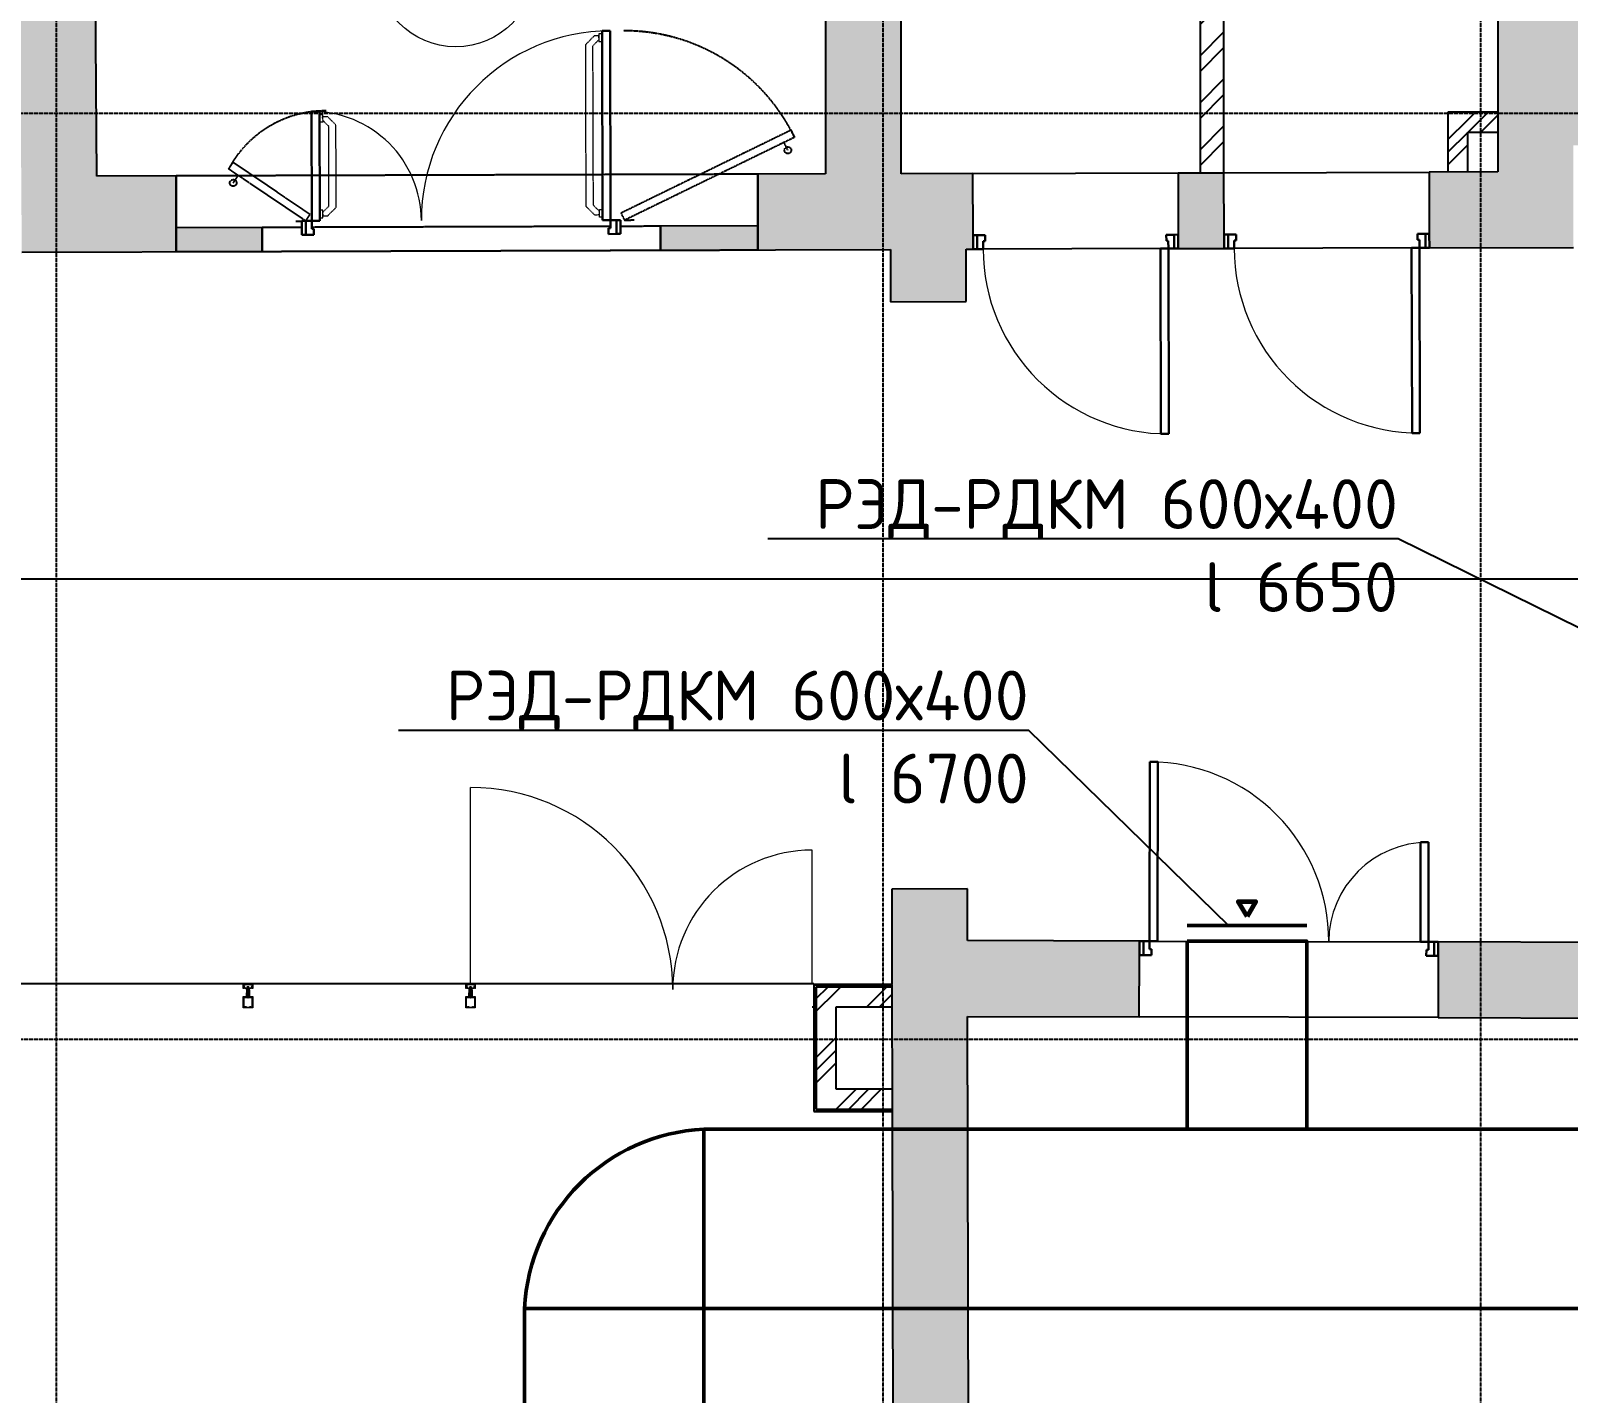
# Model space of a CAD drawing. Header units: millimetres. Extents: x -99936 to 523262, y -63190 to 327013.
# Drawn here: x 3430 to 11149, y 6829 to 13670 of the extents above; entities that cross this region are included whole.
import ezdxf
from ezdxf import colors
from ezdxf.entities.mleader import LeaderData, LeaderLine
from ezdxf.math import Vec2, Vec3

# ---------------------------------------------------------------- set-up
doc = ezdxf.new("R2010")
doc.units = ezdxf.units.MM
for name, pattern in [('ADSK_Линия сетки', [25, 20, -2.5, 0, -2.5]), ('ADSK_Сверху', [4.5, 3, -1.5]), ('ADSK_Снесено', [4.5, 3, -1.5]), ('ADSK_Штриховая_ш2 п1', [3, 2, -1])]:
    doc.linetypes.add(name, pattern=pattern)
for name, color, linetype, lineweight in [('Витраж', 251, 'Continuous', 18), ('Вытяжка', 5, 'Continuous', 60), ('Двери', 251, 'Continuous', 18), ('ДУ', 5, 'Continuous', 50), ('Марки помещений', 7, 'Continuous', 20), ('Узлы', 7, 'Continuous', 18)]:
    doc.layers.add(name, color=color, linetype=linetype, lineweight=lineweight)
for name, color, linetype, lineweight, true_color in [('Линии', 7, 'Continuous', 9, 0x00a600), ('Стены внутренние', 5, 'Continuous', 18, 0x0000ff), ('Стены наружные', 1, 'ADSK_Снесено', 18, 0xff0000)]:
    doc.layers.add(name, color=color, linetype=linetype, lineweight=lineweight, true_color=true_color)
doc.layers.get('Витраж').off()
doc.styles.add('ISOCPEUR', font='isocpeur.ttf', dxfattribs={"height": 250})
pattern_1 = [(45, (0, 0), (-179.605, 179.605), []), (45, (63.5, 0), (0, 359.2102), []), (45, (-63.5, 0), (0, 359.2102), [])]

# ---------------------------------------------------------------- blocks, each defined once
blk = doc.blocks.new('Прямоугольный импост - 48х116-1503859-01 План 1-го этажа маркировочный')
at = {"layer": 'Узлы', "color": 5, "true_color": 0x0000ff}
for p, q in [((-24, 76.5), (-24, 20.5)), ((24, 76.5), (-24, 76.5)), ((-24, 20.5), (-18.1, 20.5)), ((-21.5, 23), (-21.5, 74)), ((-21.5, 74), (-16.6, 74)), ((-21, 23), (-21.5, 23)), ((-21, 26.1), (-21, 23)), ((-4.1, 26.8), (-20.2, 26.8)), ((-17.2, 24.3), (-15.8, 24.3)), ((-15.1, 72.4), (-15.1, 70.9)), ((-15.1, 70.9), (-9.2, 70.9)), ((-15, 20.5), (-11.8, 20.5)), ((-11, 21.3), (-11, 23.5)), ((-10.5, 24.3), (-10.5, 22.4)), ((-10.2, 24.3), (-5.9, 24.3)), ((-9.7, 21.7), (-8, 21.7)), ((-9.2, 70.9), (-9.2, 72.4)), ((-8, 21.7), (-8, 2.5)), ((-8, -14.1), (-8, 0)), ((-7.7, 2.2), (-6.7, 2.2)), ((-6.7, 0.3), (-7.7, 0.3)), ((-7.6, 74), (7.6, 74)), ((-6.4, 2), (-6.4, 0.6)), ((-5.4, 5.1), (-5.4, 22.8)), ((-3.5, 5.1), (-5.4, 5.1)), ((-5.1, 23.5), (-5.1, 21.3)), ((-4.3, 20.5), (-0.8, 20.5)), ((-2.6, 23.8), (-2.6, 25.3)), ((2.6, 23.8), (-2.6, 23.8)), ((-2.5, -1.3), (-1.1, 4.3)), ((-0.8, 20.5), (0, 21.3)), ((0, 21.3), (0.8, 20.5)), ((0.8, 20.5), (4.3, 20.5)), ((1.1, 4.3), (2.5, -1.3)), ((2.6, 25.3), (2.6, 23.8)), ((5.4, 5.1), (3.5, 5.1)), ((20.2, 26.8), (4.1, 26.8)), ((5.1, 21.3), (5.1, 23.5)), ((5.4, 22.8), (5.4, 5.1)), ((5.9, 24.3), (10.2, 24.3)), ((6.4, 0.6), (6.4, 2)), ((6.7, 2.2), (7.7, 2.2)), ((7.7, 0.3), (6.7, 0.3)), ((8, 2.5), (8, 21.7)), ((8, 21.7), (9.7, 21.7)), ((8, -14.1), (8, 0)), ((9.2, 72.4), (9.2, 70.9)), ((9.2, 70.9), (15.1, 70.9)), ((10.5, 22.4), (10.5, 24.3)), ((11, 23.5), (11, 21.3)), ((11.8, 20.5), (15, 20.5)), ((15.1, 70.9), (15.1, 72.4)), ((15.8, 24.3), (17.2, 24.3)), ((16.6, 74), (21.5, 74)), ((18.1, 20.5), (24, 20.5)), ((21, 23), (21, 26.1)), ((21.5, 23), (21, 23)), ((21.5, 74), (21.5, 23)), ((24, 20.5), (24, 76.5)), ((-24, -20), (-24, -24.7)), ((-24, -27.3), (-24, -39.5)), ((-24, -39.5), (24, -39.5)), ((-21.4, -19.5), (-23.5, -19.5)), ((-23.2, -25.5), (-22.2, -25.5)), ((-22.7, -38.2), (-22.7, -27.8)), ((-22.7, -27.8), (-22, -27.8)), ((-7.4, -38.2), (-22.7, -38.2)), ((-22, -25.7), (-22.5, -25.7)), ((-21.8, -28), (-19.1, -32.6)), ((-18.3, -23.3), (-20.5, -23.3)), ((-18.9, -28.9), (-18.9, -25.5)), ((-18.9, -25.5), (-16, -25.5)), ((-17.4, -31.6), (-18.9, -28.9)), ((-5.7, -19.5), (-17.4, -19.5)), ((-14.5, -24), (-14.5, -22)), ((-14.5, -22), (-8.3, -22)), ((-8.3, -22), (-7.6, -22.7)), ((-6.9, -14.1), (-8, -14.1)), ((-0.4, -22.7), (-7.6, -22.7)), ((0, -38), (-7.4, -38.2)), ((-6.9, -14.1), (-6.6, -14.5)), ((-6.6, -14.5), (-6.2, -14.1)), ((-6.2, -14.1), (-4.3, -14.1)), ((-5.3, -19.1), (-5.7, -19.5)), ((-5, -19.5), (-5.3, -19.1)), ((5, -19.5), (-5, -19.5)), ((-2.4, -0.9), (-4.9, -3.8)), ((-4.9, -3.8), (-4.9, -14.1)), ((-4.9, -3.8), (4.9, -3.8)), ((-4.3, -14.1), (-3.9, -14.5)), ((-3.9, -14.5), (-3.6, -14.1)), ((-3.6, -14.1), (-2.5, -14.1)), ((-2.5, -14.1), (-2.5, -1.1)), ((2.4, -0.9), (-2.4, -0.9)), ((-0.4, -22.7), (0, -22.3)), ((0, -22.3), (0.4, -22.7)), ((15.9, -38.2), (0, -38)), ((7.6, -22.7), (0.4, -22.7)), ((4.9, -3.8), (2.4, -0.9)), ((2.5, -1.3), (2.5, -14.1)), ((2.5, -14.1), (3.6, -14.1)), ((3.6, -14.1), (3.9, -14.5)), ((3.9, -14.5), (4.3, -14.1)), ((4.3, -14.1), (6.2, -14.1)), ((4.9, -3.8), (4.9, -14.1)), ((5.3, -19.1), (5, -19.5)), ((5.7, -19.5), (5.3, -19.1)), ((17.4, -19.5), (5.7, -19.5)), ((6.2, -14.1), (6.6, -14.5)), ((6.6, -14.5), (6.9, -14.1)), ((8, -14.1), (6.9, -14.1)), ((7.6, -22.7), (8.3, -22)), ((8.3, -22), (14.5, -22)), ((14.5, -22), (14.5, -24)), ((22.7, -38.2), (15.9, -38.2)), ((16, -25.5), (18.9, -25.5)), ((17, -22), (17, -21.8)), ((18.9, -28.9), (17.4, -31.6)), ((20.5, -23.3), (18.3, -23.3)), ((18.9, -25.5), (18.9, -28.9)), ((19.1, -32.6), (21.8, -28)), ((23.5, -19.5), (21.4, -19.5)), ((21.8, -21.8), (21.8, -22)), ((22.5, -25.7), (22, -25.7)), ((22, -27.8), (22.7, -27.8)), ((22.2, -25.5), (23.2, -25.5)), ((22.7, -27.8), (22.7, -38.2)), ((24, -24.7), (24, -20)), ((24, -39.5), (24, -27.3))]:
    blk.add_line(p, q, dxfattribs=at)
at = {"layer": 'Узлы', "color": 5, "lineweight": 9, "true_color": 0x0000ff}
for p, q in [((0, 28.9), (-2.4, 26.5)), ((-2.4, 26.5), (-2.4, -0.9)), ((2.4, 26.5), (0, 28.9)), ((2.4, -0.9), (2.4, 26.5)), ((-8, -19.5), (-8, -14.1)), ((-6.3, -23.7), (-6.3, -22.7)), ((6.4, -23.7), (-6.3, -23.7)), ((-5.2, -27.2), (-5.2, -23.7)), ((-5.1, -27.3), (5.1, -27.3)), ((3.9, -28.1), (-3.9, -28.1)), ((-2.6, -27.2), (-2.6, -23.7)), ((-2.5, -14.1), (-2.5, -19.5)), ((2.5, -14.1), (2.5, -19.5)), ((2.6, -27.2), (2.6, -23.7)), ((5.2, -27.2), (5.2, -23.7)), ((6.4, -22.7), (6.4, -23.7)), ((8, -14.1), (8, -19.5))]:
    blk.add_line(p, q, dxfattribs=at)
at = {"layer": 'Узлы', "color": 5, "true_color": 0x0000ff}
for centre, radius, start, end in [((-20.2, 26.1), 0.762, 90, 180), ((-17.2, 23), 1.27, 90, 180), ((-16.2, 22.8), 2.29, 180, 225.18969), ((-18.1, 20.9), 0.381, 270, 45.18969), ((-16.6, 72.4), 1.52, 0, 90), ((-15.8, 23), 1.27, 0, 90), ((-15, 20.9), 0.381, 134.81031, 270), ((-16.9, 22.8), 2.29, 314.81031, 0), ((-11.8, 21.3), 0.762, 270, 0), ((-10.2, 23.5), 0.762, 90, 180), ((-9.7, 22.4), 0.762, 180, 270), ((-7.6, 72.4), 1.52, 90, 180), ((-7.7, 2.5), 0.254, 180, 270), ((-7.7, 0), 0.254, 90, 180), ((-6.9, 22.8), 1.52, 360, 90), ((-6.7, 2), 0.254, 360, 90), ((-6.7, 0.6), 0.254, 270, 360), ((-5.9, 23.5), 0.762, 0, 90), ((-4.3, 21.3), 0.762, 180, 270), ((-4.1, 25.3), 1.52, 360, 90), ((0, 4), 3.63, 17.50636, 162.49364), ((0, 4), 1.09, 15, 165), ((4.1, 25.3), 1.52, 90, 180), ((4.3, 21.3), 0.762, 270, 0), ((5.9, 23.5), 0.762, 90, 180), ((6.9, 22.8), 1.52, 90, 180), ((6.7, 2), 0.254, 90, 180), ((6.7, 0.6), 0.254, 180, 270), ((7.6, 72.4), 1.52, 0, 90), ((7.7, 2.5), 0.254, 270, 0), ((7.7, 0), 0.254, 0, 90), ((9.7, 22.4), 0.762, 270, 0), ((10.2, 23.5), 0.762, 0, 90), ((11.8, 21.3), 0.762, 180, 270), ((15.8, 23), 1.27, 90, 180), ((16.9, 22.8), 2.29, 180, 225.18969), ((15, 20.9), 0.381, 270, 45.18969), ((16.6, 72.4), 1.52, 90, 180), ((17.2, 23), 1.27, 0, 90), ((18.1, 20.9), 0.381, 134.81031, 270), ((16.2, 22.8), 2.29, 314.81031, 0), ((20.2, 26.1), 0.762, 0, 90), ((-23.5, -20), 0.508, 90, 180), ((-23.2, -24.7), 0.762, 180, 270), ((-22.5, -27.3), 1.52, 90, 180), ((-22.2, -26.8), 1.27, 288.66292, 90), ((-22, -26.8), 1.02, 270, 90), ((-19.5, -21.8), 2.29, 134.81031, 180), ((-20.5, -22), 1.27, 180, 270), ((-21.4, -19.9), 0.381, 314.81031, 90), ((-18.3, -32.1), 1.02, 210, 30), ((-18.3, -22), 1.27, 270, 0), ((-17.4, -19.9), 0.381, 90, 225.18969), ((-19.3, -21.8), 2.29, 0, 45.18969), ((-16, -24), 1.52, 270, 0), ((16, -24), 1.52, 180, 270), ((19.3, -21.8), 2.29, 134.81031, 180), ((18.3, -22), 1.27, 180, 270), ((18.3, -32.1), 1.02, 150, 330), ((17.4, -19.9), 0.381, 314.81031, 90), ((20.5, -22), 1.27, 270, 0), ((21.4, -19.9), 0.381, 90, 225.18969), ((22.2, -26.8), 1.27, 90, 251.33708), ((22, -26.8), 1.02, 90, 270), ((19.5, -21.8), 2.29, 0, 45.18969), ((22.5, -27.3), 1.52, 360, 90), ((23.2, -24.7), 0.762, 270, 0), ((23.5, -20), 0.508, 0, 90)]:
    blk.add_arc(centre, radius, start, end, dxfattribs=at)
at = {"layer": 'Узлы', "color": 5, "lineweight": 9, "true_color": 0x0000ff}
for centre, radius, start, end in [((-3.9, -26.7), 1.38, 200.94158, 339.07318), ((0, -23.9), 4.19, 234.28733, 305.71267), ((3.9, -26.7), 1.38, 200.94158, 339.07318)]:
    blk.add_arc(centre, radius, start, end, dxfattribs=at)
blk = doc.blocks.new('AC_Дверь_Двупольная - Д-33л 1500х2200h 2-2310052-01 План 1-го этажа маркировочный')
at = {"layer": 'Двери', "linetype": 'ADSK_Сверху', "lineweight": 9}
for p, q in [((670.3, 940.5), (627.5, 897.7)), ((694, 940.5), (670.3, 940.5)), ((710, 951), (694, 951)), ((694, 951), (694, 912.5)), ((694, 931.8), (694, 940.5)), ((627.5, 84.4), (627.5, 897.7)), ((694, 921.7), (663.9, 891.6)), ((663.9, 90.4), (663.9, 891.6)), ((694, 912.5), (710, 912.5)), ((-710, 551), (-694, 551)), ((-694, 551), (-694, 512.5)), ((-694, 531.8), (-694, 540.5)), ((-694, 540.5), (-670.3, 540.5)), ((-670.3, 540.5), (-627.5, 497.7)), ((-694, 512.5), (-710, 512.5)), ((-694, 521.7), (-663.9, 491.6)), ((-663.9, 90.4), (-663.9, 491.6)), ((-627.5, 84.4), (-627.5, 497.7)), ((-694, 60.3), (-663.9, 90.4)), ((-670.3, 41.6), (-627.5, 84.4)), ((670.3, 41.6), (627.5, 84.4)), ((694, 60.3), (663.9, 90.4)), ((-694, 69.5), (-710, 69.5)), ((-710, 31), (-694, 31)), ((-694, 31), (-694, 69.5)), ((-694, 50.3), (-694, 41.6)), ((-694, 41.6), (-670.3, 41.6)), ((694, 41.6), (670.3, 41.6)), ((694, 31), (694, 69.5)), ((694, 69.5), (710, 69.5)), ((710, 31), (694, 31))]:
    blk.add_line(p, q, dxfattribs=at)
at = {"layer": 'Двери', "lineweight": 30}
for p, q in [((750, 966), (710, 966)), ((710, 966), (710, 16)), ((750, 16), (750, 966)), ((-750, 566), (-710, 566)), ((-750, 16), (-750, 566)), ((-710, 566), (-710, 16)), ((-800, 16), (-780, 16)), ((-800, -54), (-800, 16)), ((-780, 16), (-750, 16)), ((-780, -54), (-780, 16)), ((-780, 16), (-780, -54)), ((-710, 16), (-750, 16)), ((-750, 16), (-750, -24)), ((710, 16), (750, 16)), ((780, 16), (750, 16)), ((750, 16), (750, -24)), ((780, -54), (780, 16)), ((800, 16), (780, 16)), ((780, 16), (780, -54)), ((800, -54), (800, 16)), ((-780, -54), (-800, -54)), ((-740, -54), (-780, -54)), ((-750, -24), (-740, -24)), ((-740, -24), (-740, -54)), ((750, -24), (740, -24)), ((740, -24), (740, -54)), ((740, -54), (780, -54)), ((780, -54), (800, -54))]:
    blk.add_line(p, q, dxfattribs=at)
at = {"layer": 'Двери'}
for centre, radius, start, end in [((750, 16), 950, 90, 180), ((-750, 16), 550, 360, 90)]:
    blk.add_arc(centre, radius, start, end, dxfattribs=at)
blk = doc.blocks.new('AC_Дверь_Однопольная - Д-18п 1030х2200h-1983138-01 План 1-го этажа маркировочный')
at = {"layer": 'Двери', "lineweight": 30}
for p, q in [((-465, 1120), (-425, 1120)), ((-465, 190), (-465, 1120)), ((-425, 1120), (-425, 190)), ((-515, 190), (-495, 190)), ((-515, 120), (-515, 190)), ((-495, 190), (-465, 190)), ((-495, 120), (-495, 190)), ((-495, 190), (-495, 120)), ((-425, 190), (-465, 190)), ((-465, 190), (-465, 150)), ((465, 190), (495, 190)), ((465, 150), (465, 190)), ((495, 190), (495, 120)), ((495, 190), (515, 190)), ((495, 120), (495, 190)), ((515, 190), (515, 120)), ((-495, 120), (-515, 120)), ((-455, 120), (-495, 120)), ((-465, 150), (-455, 150)), ((-455, 150), (-455, 120)), ((455, 150), (465, 150)), ((455, 120), (455, 150)), ((495, 120), (455, 120)), ((515, 120), (495, 120))]:
    blk.add_line(p, q, dxfattribs=at)
at = {"layer": 'Двери'}
blk.add_arc((-465, 190), 930, 0, 90, dxfattribs=at)
blk = doc.blocks.new('AC_Дверь_Однопольная - Д-19п 1030х2200h-1983139-01 План 1-го этажа маркировочный')
at = {"layer": 'Двери', "lineweight": 30}
for p, q in [((-465, 1120), (-425, 1120)), ((-465, 190), (-465, 1120)), ((-425, 1120), (-425, 190)), ((-515, 190), (-495, 190)), ((-515, 120), (-515, 190)), ((-495, 190), (-465, 190)), ((-495, 120), (-495, 190)), ((-495, 190), (-495, 120)), ((-425, 190), (-465, 190)), ((-465, 190), (-465, 150)), ((465, 190), (495, 190)), ((465, 150), (465, 190)), ((495, 190), (495, 120)), ((495, 190), (515, 190)), ((495, 120), (495, 190)), ((515, 190), (515, 120)), ((-495, 120), (-515, 120)), ((-455, 120), (-495, 120)), ((-465, 150), (-455, 150)), ((-455, 150), (-455, 120)), ((455, 150), (465, 150)), ((455, 120), (455, 150)), ((495, 120), (455, 120)), ((515, 120), (495, 120))]:
    blk.add_line(p, q, dxfattribs=at)
at = {"layer": 'Двери'}
blk.add_arc((-465, 190), 930, 0, 90, dxfattribs=at)
blk = doc.blocks.new('AC_Дверь_Двупольная - Д-20п 1500х2200h-2039721-01 План 1-го этажа маркировочный')
at = {"layer": 'Двери', "lineweight": 30}
for p, q in [((-700, 1090), (-660, 1090)), ((-700, 190), (-700, 1090)), ((-660, 1090), (-660, 190)), ((700, 690), (660, 690)), ((660, 690), (660, 190)), ((700, 190), (700, 690)), ((-750, 190), (-730, 190)), ((-750, 120), (-750, 190)), ((-730, 190), (-700, 190)), ((-730, 120), (-730, 190)), ((-730, 190), (-730, 120)), ((-660, 190), (-700, 190)), ((-700, 190), (-700, 150)), ((660, 190), (700, 190)), ((730, 190), (700, 190)), ((700, 190), (700, 150)), ((730, 120), (730, 190)), ((750, 190), (730, 190)), ((730, 190), (730, 120)), ((750, 120), (750, 190)), ((-730, 120), (-750, 120)), ((-690, 120), (-730, 120)), ((-700, 150), (-690, 150)), ((-690, 150), (-690, 120)), ((700, 150), (690, 150)), ((690, 150), (690, 120)), ((690, 120), (730, 120)), ((730, 120), (750, 120))]:
    blk.add_line(p, q, dxfattribs=at)
at = {"layer": 'Двери'}
for centre, radius, start, end in [((-700, 190), 900, 360, 90), ((700, 190), 500, 90, 180)]:
    blk.add_arc(centre, radius, start, end, dxfattribs=at)
blk = doc.blocks.new('Дверь-Витраж-Двойная-Витрина - Дв-3-1857483-01 План 1-го этажа маркировочный')
for p, q in [((-857.40625, 40), (-857.40625, 1030.3625)), ((857.40625, 40), (857.40625, 715.55))]:
    blk.add_line(p, q)
for centre, radius, start, end in [((-857.40625, 15.55), 1014.8125, 0, 90), ((857.40625, 15.55), 700, 90, 180)]:
    blk.add_arc(centre, radius, start, end)
blk = doc.blocks.new('ADSK_Марка_Помещение_ОдноЗначение - Номер-247393-01 План 1-го этажа маркировочный')
at = {"layer": 'Марки помещений'}
blk.add_circle((0, 0), 4, dxfattribs=at)
blk = doc.blocks.new('*U2493')
for p, q in [((0, 150), (0, -150)), ((0, 0), (0, 50))]:
    blk.add_line(p, q)
at = {"layer": 'Вытяжка'}
blk.add_lwpolyline([(45.4, 0), (121.8, -44.1), (121.8, 44.1)], close=True, dxfattribs=at)
blk = doc.blocks.new('*U2513')
for p, q in [((0, 300), (0, -300)), ((0, 0), (0, 50))]:
    blk.add_line(p, q)
at = {"layer": 'Вытяжка'}
blk.add_lwpolyline([(45.4, 0), (121.8, -44.1), (121.8, 44.1)], close=True, dxfattribs=at)

msp = doc.modelspace()

# ---------------------------------------------------------------- hatches: boundary and pattern name
at = {"layer": 'Стены внутренние', "lineweight": 25, "true_color": 0x636466}
for points in [[(3385.31, 12558.314), (3765.311, 12559.471), (3710.121, 20408.632), (3433.499, 20408.632), (3433.499, 20410.991), (3330.095, 20410.991), (3385.302, 12559.471)], [(7420.808, 12950.599), (7800.808, 12951.756), (7800.808, 20408.632), (7420.808, 20408.632), (7420.808, 13150.125)], [(11079.618, 13095.083), (11305.236, 13095.083), (11305.236, 20408.632), (10795.236, 20408.632), (10795.236, 13095.083)], [(10795.236, 12580.869), (11175.236, 12582.026), (11175.236, 13095.083), (10795.236, 13093.989), (10795.236, 12682.026)], [(3765.311, 12559.471), (4161.15, 12560.676), (4159.994, 12940.674), (3762.639, 12939.464), (3764.341, 12697.513)], [(7746.729, 12309.294), (8126.728, 12310.04), (8126.213, 12572.745), (7746.215, 12571.588)], [(7765.588, 2696.105), (8145.587, 2696.851), (8132.513, 9361.248), (7752.514, 9360.502), (7765.494, 2744.002)]]:
    msp.add_hatch(color=251, dxfattribs=at).paths.add_polyline_path(points)
h = msp.add_hatch(dxfattribs=at)
h.set_pattern_fill('FP_2', color=251, style=0, pattern_type=2)
h.set_pattern_definition([(45, (0, 0), (-117.8655, 117.8655), []), (45, (78.58, 0), (-117.8655, 117.8655), [])])
h.paths.add_polyline_path([(9300.808, 12956.322), (9420.808, 12956.687), (9420.808, 15388.589), (9300.808, 15388.589), (9300.808, 12956.687)])
h = msp.add_hatch(dxfattribs=at)
h.set_pattern_fill('FP_3', color=251, style=0, pattern_type=2)
h.set_pattern_definition(pattern_1)
h.paths.add_polyline_path([(10545.236, 12960.11), (10645.236, 12960.871), (10645.236, 13260.871), (10545.236, 13260.871), (10545.236, 12960.871)])
h = msp.add_hatch(dxfattribs=at)
h.set_pattern_fill('FP_3', color=251, style=0, pattern_type=2)
h.set_pattern_definition(pattern_1)
h.paths.add_polyline_path([(10795.236, 13160.871), (10795.236, 13260.871), (10645.236, 13260.871), (10645.236, 13160.871)])
h = msp.add_hatch(color=251, dxfattribs=at)
h.paths.add_polyline_path([(7081.233, 12569.564), (8161.569, 12572.852), (8160.413, 12952.851), (7080.076, 12949.562), (7080.843, 12697.513)])
h.paths.add_polyline_path([(9191.565, 12575.988), (9421.969, 12576.689), (9420.808, 12956.687), (9190.408, 12955.986), (9191.352, 12645.987)])
h.paths.add_polyline_path([(10451.964, 12579.824), (10795.236, 12580.869), (10795.236, 12960.871), (10450.808, 12959.822), (10451.961, 12580.869)])
h = msp.add_hatch(color=251, dxfattribs=at)
h.paths.add_polyline_path([(4161.15, 12560.676), (4592.058, 12561.987), (4591.692, 12681.987), (4160.785, 12680.675), (4161.146, 12561.987)])
h.paths.add_polyline_path([(6592.048, 12568.075), (7081.233, 12569.564), (7080.076, 12689.561), (6591.683, 12688.074)])
h = msp.add_hatch(color=251, dxfattribs=at)
h.paths.add_polyline_path([(18184.629, 8694.694), (18184.629, 9074.695), (15803.345, 9080.989), (15803.345, 8700.988), (17379.644, 8696.821)])
h.paths.add_polyline_path([(14302.346, 8704.956), (14303.165, 9084.954), (10496.846, 9095.016), (10495.841, 8715.017), (11263.274, 8712.989)])
h.paths.add_polyline_path([(8995.847, 8718.982), (8995.847, 9098.984), (8133.023, 9101.264), (8133.769, 8721.261), (8145.587, 8721.23)])
h = msp.add_hatch(dxfattribs=at)
h.set_pattern_fill('FP_3', color=251, style=0, pattern_type=2)
h.set_pattern_definition(pattern_1)
h.paths.add_polyline_path([(7373.378, 8355.385), (7473.378, 8355.385), (7473.378, 8868.396), (7373.378, 8868.396), (7373.378, 8774.369)])
h = msp.add_hatch(dxfattribs=at)
h.set_pattern_fill('FP_3', color=251, style=0, pattern_type=2)
h.set_pattern_definition(pattern_1)
h.paths.add_polyline_path([(7735.416, 8768.396), (7753.676, 8768.396), (7752.514, 8868.396), (7473.378, 8868.396), (7473.378, 8768.396)])
h = msp.add_hatch(dxfattribs=at)
h.set_pattern_fill('FP_3', color=251, style=0, pattern_type=2)
h.set_pattern_definition(pattern_1)
h.paths.add_polyline_path([(7752.514, 8255.385), (7754.682, 8255.385), (7754.486, 8355.385), (7373.378, 8355.385), (7373.378, 8255.385), (7735.416, 8255.385)])

# ---------------------------------------------------------------- linework, layer by layer
at = {"linetype": 'ADSK_Линия сетки', "lineweight": 25}
for p, q in [((3559.91, -4984.787), (3559.91, 44421.852)), ((7709.91, -4984.787), (7709.91, 21668.801)), ((10709.91, -4984.787), (10709.91, 21668.801)), ((-11086.225, 13256.788), (57141.718, 13256.788)), ((-11086.225, 8606.788), (57141.718, 8606.788))]:
    msp.add_line(p, q, dxfattribs=at)
at = {"color": 251, "lineweight": 25, "true_color": 0x636466}
msp.add_lwpolyline([(771.126, 10918.396), (46719.852, 10918.396), (46719.852, 20904.566), (46033.212, 20934.059)], dxfattribs=at)
at = {"layer": 'ДУ'}
for points in [[(9236.712, 9098.916), (9236.666, 8154.06), (9836.666, 8154.074), (9836.712, 9098.93)], [(12530.108, 8154.06), (12530.108, 7254.06), (6809.91, 7254.06), (6809.91, 8154.06)], [(5909.91, 4096.2), (6809.91, 4096.2), (6809.91, 7254.06), (5909.91, 7254.06)]]:
    msp.add_lwpolyline(points, close=True, dxfattribs=at)
msp.add_arc((6852.146, 7211.824), 943.182, 92.5665565, 177.4334435, dxfattribs=at)
at = {"layer": 'Линии', "color": 251, "linetype": 'ADSK_Штриховая_ш2 п1', "lineweight": 25, "true_color": 0x636466}
for p, q in [((6392.958, 12755.457), (7246.813, 13171.909)), ((6410.493, 12719.505), (7264.347, 13135.957)), ((7246.813, 13171.909), (7264.347, 13135.957)), ((7231.584, 13069.911), (7211.858, 13110.357)), ((4423.511, 12975.663), (4445.879, 13008.824)), ((4810.5, 12714.635), (4423.511, 12975.663)), ((4832.868, 12747.796), (4445.879, 13008.824)), ((4446.763, 12905.699), (4471.927, 12943.006)), ((4810.5, 12714.635), (4832.868, 12747.796)), ((6392.958, 12755.457), (6410.493, 12719.505)), ((4760.501, 12714.483), (4810.5, 12714.635)), ((6410.493, 12719.505), (6460.493, 12719.657))]:
    msp.add_line(p, q, dxfattribs=at)
at = {"layer": 'Линии', "color": 251, "lineweight": 25, "true_color": 0x636466}
msp.add_line((6339.859, 12740.03), (6339.859, 12713.716), dxfattribs=at)
at = {"layer": 'Линии', "color": 251, "linetype": 'ADSK_Штриховая_ш2 п1', "lineweight": 25, "true_color": 0x636466}
for centre in [(7231.584, 13069.911), (4446.763, 12905.699)]:
    msp.add_circle(centre, 17, dxfattribs=at)
for centre, radius, start, end in [((6410.493, 12719.505), 950, 26, 90.2374491), ((4910.468, 12714.957), 552.354, 89.6251252, 151.8364792)]:
    msp.add_arc(centre, radius, start, end, dxfattribs=at)
at = {"layer": 'Стены внутренние', "color": 251, "lineweight": 25, "true_color": 0x636466}
for p, q in [((3762.639, 12939.464), (3710.121, 20408.632)), ((7420.808, 20408.632), (7420.808, 12950.599)), ((10795.236, 20408.632), (10795.236, 12960.871)), ((9420.808, 12956.687), (9420.808, 15388.589)), ((7800.808, 12951.756), (7800.808, 14917.632)), ((9300.808, 14893.632), (9300.808, 12956.322)), ((10795.236, 13260.871), (10545.236, 13260.871)), ((10545.236, 13260.871), (10545.236, 12960.11)), ((10645.236, 13160.871), (10795.236, 13160.871)), ((10645.236, 12960.414), (10645.236, 13160.871)), ((4159.994, 12940.674), (3762.639, 12939.464)), ((4159.994, 12940.674), (4161.15, 12560.676)), ((7420.808, 12950.599), (7080.076, 12949.562)), ((7081.233, 12569.564), (7080.076, 12949.562)), ((8160.413, 12952.851), (7800.808, 12951.756)), ((8160.413, 12952.851), (9190.408, 12955.986)), ((8161.356, 12642.852), (8160.413, 12952.851)), ((9190.408, 12955.986), (9420.808, 12956.687)), ((9190.408, 12955.986), (9191.352, 12645.987)), ((9420.812, 12956.687), (10450.808, 12959.822)), ((9421.756, 12646.689), (9420.812, 12956.687)), ((10795.236, 12960.871), (10450.808, 12959.822)), ((10450.808, 12959.822), (10451.751, 12649.824)), ((4591.692, 12681.987), (4160.785, 12680.675)), ((4592.058, 12561.987), (4591.692, 12681.987)), ((7080.867, 12689.563), (6591.683, 12688.074)), ((6591.683, 12688.074), (6592.048, 12568.075)), ((10451.964, 12579.824), (11175.236, 12582.026)), ((3385.31, 12558.314), (4592.058, 12561.987)), ((6592.048, 12568.075), (7746.215, 12571.588)), ((7746.215, 12571.588), (7746.729, 12309.294)), ((8126.213, 12572.745), (8161.569, 12572.852)), ((8126.728, 12310.04), (8126.213, 12572.745)), ((9101.565, 12575.714), (8211.569, 12573.005)), ((9191.565, 12575.988), (9421.969, 12576.689)), ((10361.965, 12579.55), (9471.969, 12576.841)), ((7746.729, 12309.294), (8126.728, 12310.04)), ((8132.513, 9361.248), (7752.514, 9360.502)), ((7752.514, 9360.502), (7753.456, 8880.396)), ((8133.023, 9101.264), (8132.513, 9361.248)), ((8996.851, 9098.981), (8133.023, 9101.264)), ((9086.851, 9098.743), (10406.846, 9095.254)), ((14303.35, 9084.954), (10496.846, 9095.016)), ((8995.847, 8718.982), (8996.666, 9028.981)), ((10496.661, 9025.016), (10495.841, 8715.017)), ((7361.378, 8880.396), (7361.378, 8243.385)), ((7753.456, 8880.396), (7361.378, 8880.396)), ((7753.46, 8878.396), (7754.702, 8245.385)), ((7473.378, 8355.385), (7473.378, 8768.396)), ((7473.378, 8768.396), (7753.676, 8768.396)), ((8145.587, 2696.851), (8133.769, 8721.261)), ((8133.769, 8721.261), (8995.847, 8718.982)), ((10495.841, 8715.017), (8995.847, 8718.982)), ((10495.841, 8715.017), (14302.346, 8704.956)), ((7754.486, 8355.385), (7473.378, 8355.385)), ((7361.378, 8243.385), (7754.706, 8243.385)), ((7754.706, 8243.385), (7765.588, 2696.105))]:
    msp.add_line(p, q, dxfattribs=at)
at = {"layer": 'Стены внутренние', "color": 251, "linetype": 'ADSK_Сверху', "lineweight": 25, "true_color": 0x636466}
for p, q in [((7080.076, 12949.562), (4159.994, 12940.674)), ((4161.15, 12560.676), (4159.994, 12940.674)), ((7080.076, 12949.562), (7081.233, 12569.564)), ((4161.15, 12560.676), (7081.233, 12569.564)), ((7361.378, 8884.396), (1680.378, 8884.396)), ((7361.378, 8884.396), (7361.378, 8768.396)), ((7353.378, 8768.396), (7361.378, 8768.396))]:
    msp.add_line(p, q, dxfattribs=at)
at = {"layer": 'Стены внутренние', "color": 251, "linetype": 'ADSK_Снесено', "lineweight": 25, "true_color": 0x636466}
for p, q in [((4791.587, 12682.595), (4591.692, 12681.987)), ((4591.692, 12681.987), (4592.058, 12561.987)), ((6341.579, 12687.313), (4841.586, 12682.747)), ((6591.683, 12688.074), (6391.579, 12687.465)), ((6592.048, 12568.075), (6591.683, 12688.074)), ((4592.058, 12561.987), (6592.048, 12568.075))]:
    msp.add_line(p, q, dxfattribs=at)
at = {"layer": 'Стены наружные', "color": 251, "lineweight": 25, "true_color": 0x636466}
for p, q in [((7753.46, 8878.396), (7361.378, 8878.396)), ((7363.378, 8880.396), (7363.378, 8243.385)), ((7373.378, 8878.396), (7373.378, 8880.396)), ((7753.46, 8878.396), (7753.456, 8880.396)), ((7373.378, 8868.396), (7373.378, 8255.385)), ((7753.479, 8868.396), (7373.378, 8868.396)), ((7363.378, 8255.385), (7361.378, 8255.385)), ((7361.378, 8245.385), (7754.702, 8245.385)), ((7373.378, 8255.385), (7754.682, 8255.385)), ((7754.706, 8243.385), (7754.702, 8245.385))]:
    msp.add_line(p, q, dxfattribs=at)

# ---------------------------------------------------------------- block references
at = {"layer": 'Витраж', "color": 251, "lineweight": 25, "true_color": 0x636466, "extrusion": (0, 0, -1), "rotation": 180}
for p in [(-4520.878, 8840.896), (-5638.378, 8840.896)]:
    msp.add_blockref('Прямоугольный импост - 48х116-1503859-01 План 1-го этажа маркировочный', p, dxfattribs=at)
at = {"layer": 'Двери', "color": 251, "linetype": 'ADSK_Сверху', "lineweight": 25, "true_color": 0x636466, "rotation": 0.1744007003281796}
msp.add_blockref('AC_Дверь_Двупольная - Д-33л 1500х2200h 2-2310052-01 План 1-го этажа маркировочный', (5591.534, 12701.03), dxfattribs=at)
at = {"layer": 'Двери', "color": 251, "lineweight": 25, "true_color": 0x636466}
for name, p, rotation in [('AC_Дверь_Однопольная - Д-18п 1030х2200h-1983138-01 План 1-го этажа маркировочный', (8675.989, 12764.419), 180.1744007003282), ('AC_Дверь_Однопольная - Д-19п 1030х2200h-1983139-01 План 1-го этажа маркировочный', (9936.388, 12768.256), 180.1744007003282), ('AC_Дверь_Двупольная - Д-20п 1500х2200h-2039721-01 План 1-го этажа маркировочный', (9746.346, 8906.999), 359.8485505277052)]:
    msp.add_blockref(name, p, dxfattribs=dict(at, rotation=rotation))
msp.add_blockref('Дверь-Витраж-Двойная-Витрина - Дв-3-1857483-01 План 1-го этажа маркировочный', (6495.972, 8840.396), dxfattribs=at)
at = {"layer": 'ДУ', "xscale": -1, "rotation": 269.9999999996962}
for name in ['*U2513', '*U2493']:
    msp.add_blockref(name, (9536.716, 9176.621), dxfattribs=at)
at = {"layer": 'Марки помещений', "color": 251, "lineweight": 25, "true_color": 0x636466, "xscale": 99.99999999999993, "yscale": 99.99999999999993, "zscale": 99.99999999999993}
msp.add_blockref('ADSK_Марка_Помещение_ОдноЗначение - Номер-247393-01 План 1-го этажа маркировочный', (5563.793, 13989.456), dxfattribs=at)

# ---------------------------------------------------------------- leaders
at = {"ltscale": 10}
ml = msp.add_multileader_mtext('Standard', dxfattribs=at)
ml.set_content('{\\fGOST Common|b0|i0|c204|p34;\\C0;РЭД-РДКМ} 600х400\\Pl 6650', color=256, style='ISOCPEUR')
ml.set_leader_properties()
ml.build(insert=Vec2(0, 0))
ml.multileader.update_dxf_attribs({"text_left_attachment_type": 6, "text_right_attachment_type": 6, "dogleg_length": 0.36, "arrow_head_size": 0.18})
ctx = ml.context
ctx.base_point, ctx.char_height, ctx.arrow_head_size, ctx.landing_gap_size, ctx.plane_origin = Vec3(7294.701, 11118.335), 250, 0.18, 0.09, Vec3(10942.881, 9176.621)
ctx.left_attachment, ctx.right_attachment, ctx.text_align_type = 6, 6, 2
notes = []
notes.append((ctx, [(0, (1, 1, 0), (10295.241, 11118.335), (-1, 0), 0.36, [(1, [(11736.72, 9176.621), (14236.72, 9176.621)], 0, [])])]))
ctx.mtext.insert, ctx.mtext.alignment, ctx.mtext.flow_direction = Vec3(10294.791, 11418.335), 3, 5
ml = msp.add_multileader_mtext('Standard', dxfattribs=at)
ml.set_content('{\\fGOST Common|b0|i0|c204|p34;\\C0;РЭД-РДКМ} 600х400\\Pl 6700', color=256, style='ISOCPEUR')
ml.set_leader_properties()
ml.build(insert=Vec2(0, 0))
ml.multileader.update_dxf_attribs({"text_left_attachment_type": 6, "text_right_attachment_type": 6, "dogleg_length": 0.36, "arrow_head_size": 0.18})
ctx = ml.context
ctx.base_point, ctx.char_height, ctx.arrow_head_size, ctx.landing_gap_size, ctx.plane_origin = Vec3(5440.694, 10157.237), 250, 0.18, 0.09, Vec3(9442.881, 9176.621)
ctx.left_attachment, ctx.right_attachment, ctx.text_align_type = 6, 6, 2
notes.append((ctx, [(0, (1, 1, 0), (8441.234, 10157.237), (-1, 0), 0.36, [(0, [(9442.881, 9176.621)], 0, [])])]))
ctx.mtext.insert, ctx.mtext.alignment, ctx.mtext.flow_direction = Vec3(8440.784, 10457.237), 3, 5
for ctx, leaders in notes:
    for number, flags, end, landing, length, lines in leaders:
        leader = LeaderData()
        leader.index, (leader.has_last_leader_line, leader.has_dogleg_vector, leader.attachment_direction) = number, flags
        leader.last_leader_point, leader.dogleg_vector, leader.dogleg_length = Vec3(end), Vec3(landing), length
        for number, points, colour, breaks in lines:
            line = LeaderLine()
            line.index, line.vertices, line.color, line.breaks = number, Vec3.list(points), colors.encode_raw_color(colour), breaks
            leader.lines.append(line)
        ctx.leaders.append(leader)

doc.saveas('drawing.dxf')
